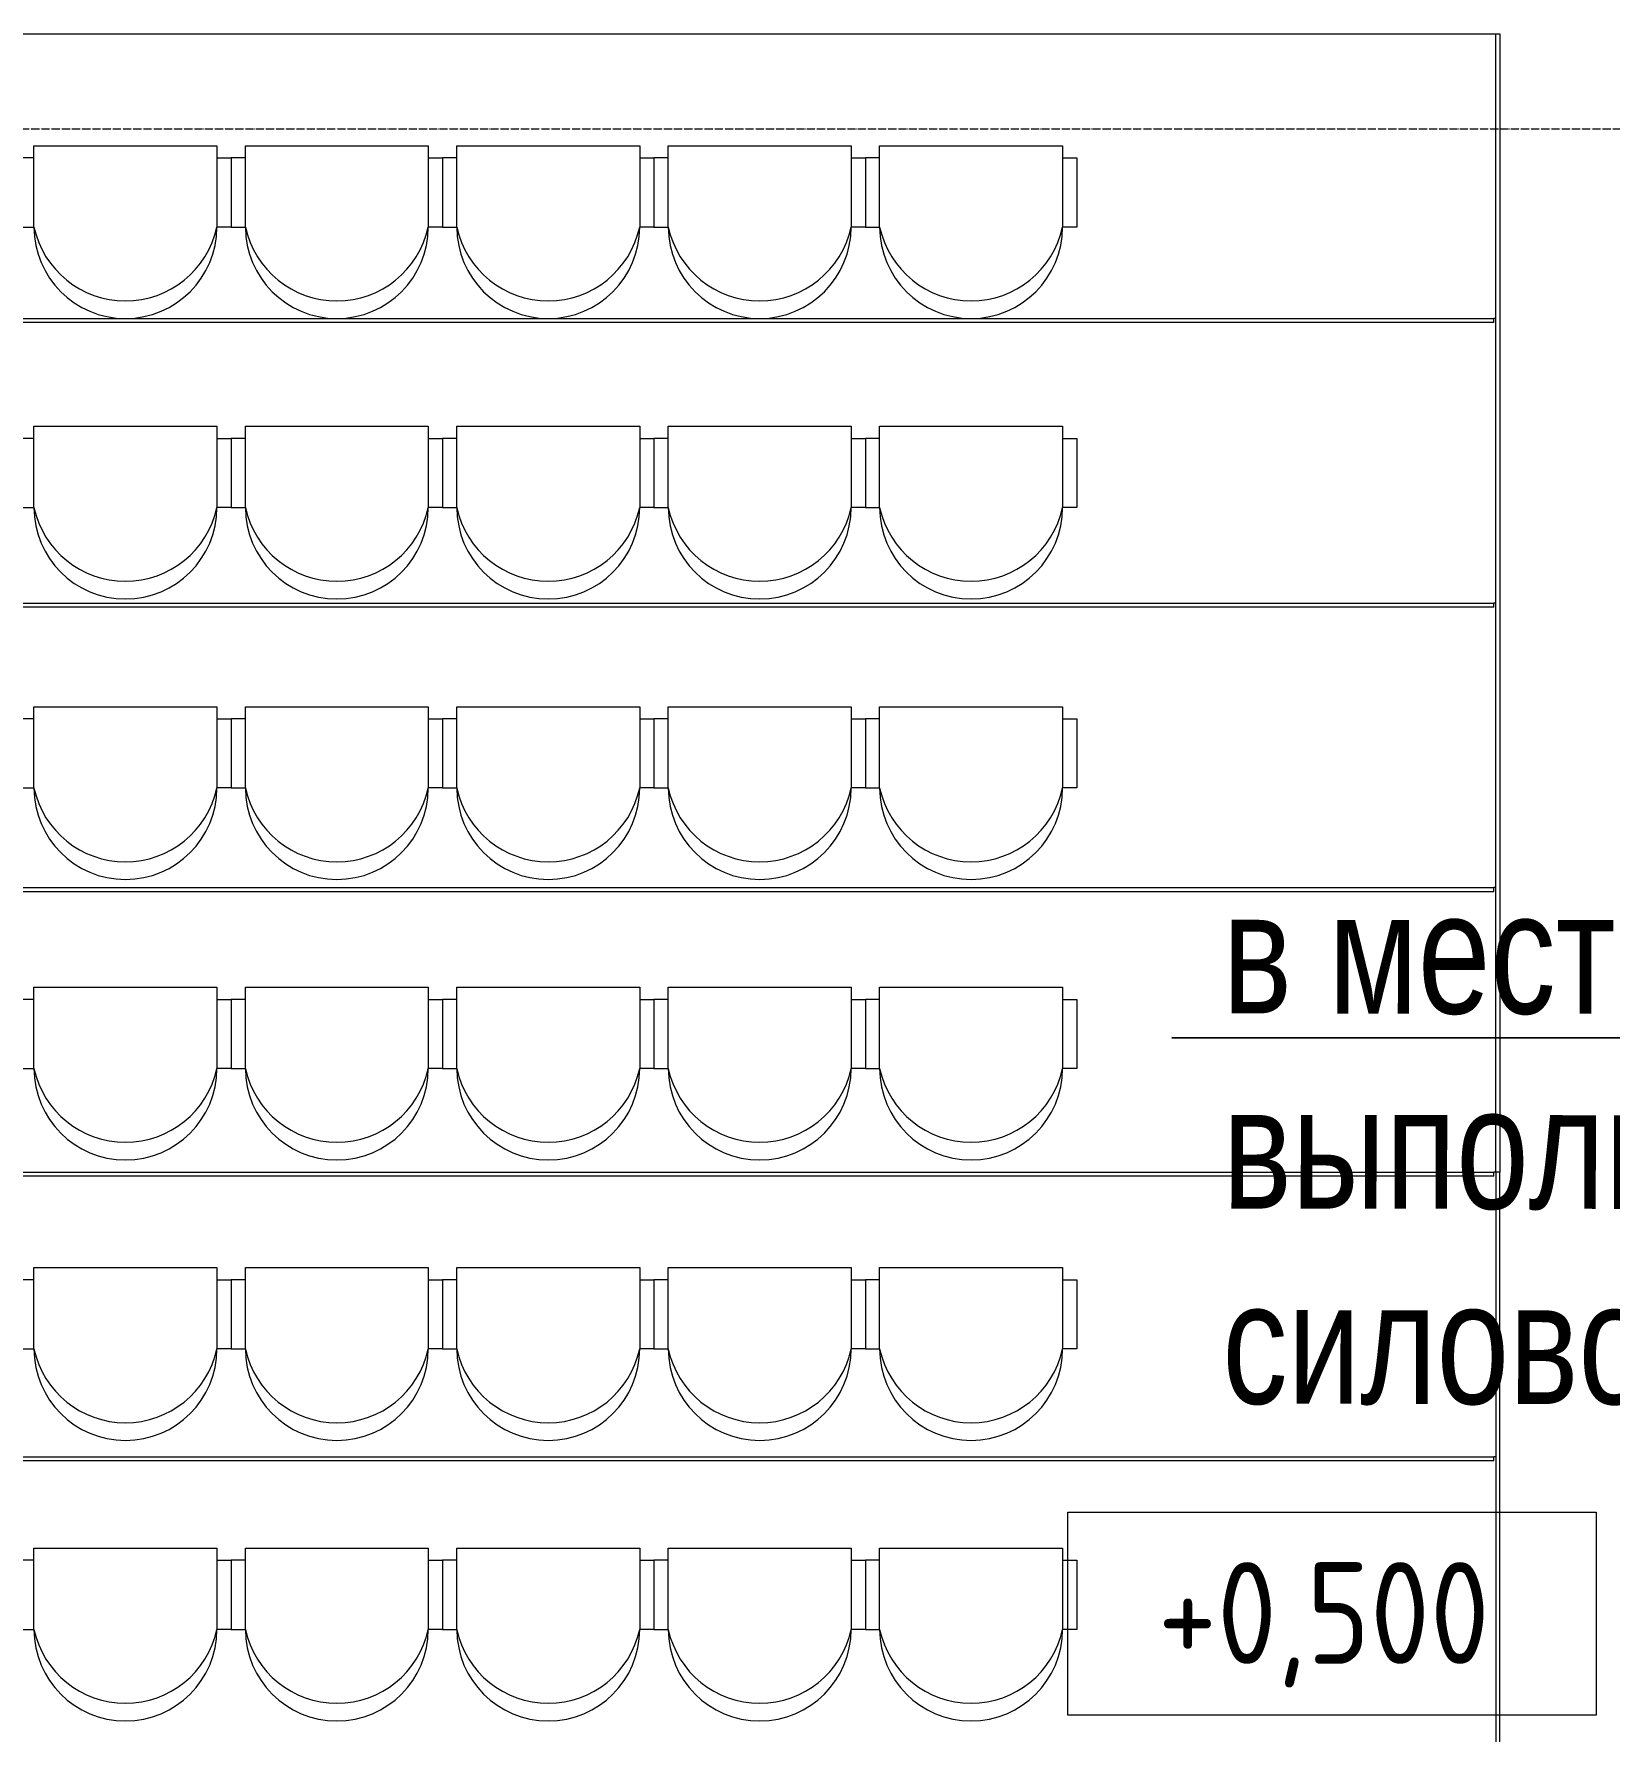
# Model space of a CAD drawing. Header units: millimetres. Extents: x 0 to 351840, y -132678 to 32417.
# Drawn here: x 321177 to 325052, y -39429 to -35254 of the extents above; entities that cross this region are included whole.
import ezdxf
from ezdxf import colors
from ezdxf.entities.mleader import LeaderData, LeaderLine
from ezdxf.math import Vec2, Vec3

# ---------------------------------------------------------------- set-up
doc = ezdxf.new("R2010")
doc.units = ezdxf.units.MM
doc.linetypes.add('BI_линия_сетки', pattern=[25, 20, -2.5, 0, -2.5])
for name, color, linetype, lineweight in [('E-CABL-TRAY-IDEN', 7, 'Continuous', 9), ('Аннотация', 7, 'Continuous', 9), ('Оси', 7, 'Continuous', 9), ('Отметки', 7, 'Continuous', 9), ('Перекрытие', 7, 'Continuous', 18), ('Стены наружные', 7, 'Continuous', 18), ('Стены отделка', 7, 'Continuous', 18)]:
    doc.layers.add(name, color=color, linetype=linetype, lineweight=lineweight)
doc.layers.add('Линии', color=7, linetype='Continuous', lineweight=9, true_color=0x00a600)
doc.styles.add('GOST Common_1', font='GOST Common.ttf', dxfattribs={"width": 0.9, "height": 250})
doc.styles.add('новый', font='Шрифт GOST2304A.ttf', dxfattribs={"width": 0.8, "height": 250})

# ---------------------------------------------------------------- blocks, each defined once
blk = doc.blocks.new('_DotSmall')
at = {"color": 0, "linetype": 'ByBlock', "const_width": 0.5}
blk.add_lwpolyline([(-0.0625, 0, 1), (0.0625, 0, 1)], format="xyb", close=True, dxfattribs=at)
blk = doc.blocks.new('Высотные отметки - _обозначение_высотная_отметка_рамка-5887-01 Этаж__0_000___Отделочный_')
at = {"layer": 'Аннотация', "color": 9}
for p, q in [((-6.5, 0), (-6.5, 5)), ((-6.5, 5), (6.5, 5)), ((6.5, 5), (6.5, 0)), ((6.5, 0), (-6.5, 0))]:
    blk.add_line(p, q, dxfattribs=at)
blk = doc.blocks.new('A$C13a22a9d')
at = {"layer": 'Линии', "color": 9, "lineweight": 18}
for p, q in [((21743.6, 13828.8), (21708.6, 13828.8)), ((21743.6, 13858.8), (22193.7, 13858.8)), ((21743.6, 13658.8), (21743.6, 13858.8)), ((22193.7, 13858.8), (22193.7, 13658.8)), ((22193.7, 13828.8), (22228.7, 13828.8)), ((22228.7, 13828.8), (22228.7, 13658.8)), ((22228.7, 13828.8), (22228.7, 13658.8)), ((22263.7, 13828.8), (22228.7, 13828.8)), ((22263.7, 13858.8), (22713.7, 13858.8)), ((22263.7, 13658.8), (22263.7, 13858.8)), ((22713.7, 13858.8), (22713.7, 13658.8)), ((22713.7, 13828.8), (22748.7, 13828.8)), ((22748.7, 13828.8), (22748.7, 13658.8)), ((22748.7, 13828.8), (22748.7, 13658.8)), ((22783.7, 13828.8), (22748.7, 13828.8)), ((22783.7, 13858.8), (23233.8, 13858.8)), ((22783.7, 13658.8), (22783.7, 13858.8)), ((23233.8, 13858.8), (23233.8, 13658.8)), ((23233.8, 13828.8), (23268.8, 13828.8)), ((23268.8, 13828.8), (23268.8, 13658.8)), ((23268.8, 13828.8), (23268.8, 13658.8)), ((23303.8, 13828.8), (23268.8, 13828.8)), ((23303.8, 13858.8), (23753.9, 13858.8)), ((23303.8, 13658.8), (23303.8, 13858.8)), ((23753.9, 13858.8), (23753.9, 13658.8)), ((23753.9, 13828.8), (23788.9, 13828.8)), ((23788.9, 13828.8), (23788.9, 13658.8)), ((23788.9, 13828.8), (23788.9, 13658.8)), ((23823.9, 13828.8), (23788.9, 13828.8)), ((23823.9, 13858.8), (24274, 13858.8)), ((23823.9, 13658.8), (23823.9, 13858.8)), ((24274, 13858.8), (24274, 13658.8)), ((24274, 13828.8), (24309, 13828.8)), ((24309, 13828.8), (24309, 13658.8)), ((21708.6, 13658.8), (21743.6, 13658.8)), ((22228.7, 13658.8), (22193.7, 13658.8)), ((22228.7, 13658.8), (22263.7, 13658.8)), ((22748.7, 13658.8), (22713.7, 13658.8)), ((22748.7, 13658.8), (22783.7, 13658.8)), ((23268.8, 13658.8), (23233.8, 13658.8)), ((23268.8, 13658.8), (23303.8, 13658.8)), ((23788.9, 13658.8), (23753.9, 13658.8)), ((23788.9, 13658.8), (23823.9, 13658.8)), ((24309, 13658.8), (24274, 13658.8)), ((21743.6, 13168.8), (22193.7, 13168.8)), ((21743.6, 12968.8), (21743.6, 13168.8)), ((22193.7, 13168.8), (22193.7, 12968.8)), ((22263.7, 13168.8), (22713.7, 13168.8)), ((22263.7, 12968.8), (22263.7, 13168.8)), ((22713.7, 13168.8), (22713.7, 12968.8)), ((22783.7, 13168.8), (23233.8, 13168.8)), ((22783.7, 12968.8), (22783.7, 13168.8)), ((23233.8, 13168.8), (23233.8, 12968.8)), ((23303.8, 13168.8), (23753.9, 13168.8)), ((23303.8, 12968.8), (23303.8, 13168.8)), ((23753.9, 13168.8), (23753.9, 12968.8)), ((23823.9, 13168.8), (24274, 13168.8)), ((23823.9, 12968.8), (23823.9, 13168.8)), ((24274, 13168.8), (24274, 12968.8)), ((21743.6, 13138.8), (21708.6, 13138.8)), ((22193.7, 13138.8), (22228.7, 13138.8)), ((22228.7, 13138.8), (22228.7, 12968.8)), ((22228.7, 13138.8), (22228.7, 12968.8)), ((22263.7, 13138.8), (22228.7, 13138.8)), ((22713.7, 13138.8), (22748.7, 13138.8)), ((22748.7, 13138.8), (22748.7, 12968.8)), ((22748.7, 13138.8), (22748.7, 12968.8)), ((22783.7, 13138.8), (22748.7, 13138.8)), ((23233.8, 13138.8), (23268.8, 13138.8)), ((23268.8, 13138.8), (23268.8, 12968.8)), ((23268.8, 13138.8), (23268.8, 12968.8)), ((23303.8, 13138.8), (23268.8, 13138.8)), ((23753.9, 13138.8), (23788.9, 13138.8)), ((23788.9, 13138.8), (23788.9, 12968.8)), ((23788.9, 13138.8), (23788.9, 12968.8)), ((23823.9, 13138.8), (23788.9, 13138.8)), ((24274, 13138.8), (24309, 13138.8)), ((24309, 13138.8), (24309, 12968.8)), ((21708.6, 12968.8), (21743.6, 12968.8)), ((22228.7, 12968.8), (22193.7, 12968.8)), ((22228.7, 12968.8), (22263.7, 12968.8)), ((22748.7, 12968.8), (22713.7, 12968.8)), ((22748.7, 12968.8), (22783.7, 12968.8)), ((23268.8, 12968.8), (23233.8, 12968.8)), ((23268.8, 12968.8), (23303.8, 12968.8)), ((23788.9, 12968.8), (23753.9, 12968.8)), ((23788.9, 12968.8), (23823.9, 12968.8)), ((24309, 12968.8), (24274, 12968.8)), ((21743.6, 12448.8), (21708.6, 12448.8)), ((21743.6, 12478.8), (22193.7, 12478.8)), ((21743.6, 12278.8), (21743.6, 12478.8)), ((22193.7, 12478.8), (22193.7, 12278.8)), ((22193.7, 12448.8), (22228.7, 12448.8)), ((22228.7, 12448.8), (22228.7, 12278.8)), ((22228.7, 12448.8), (22228.7, 12278.8)), ((22263.7, 12448.8), (22228.7, 12448.8)), ((22263.7, 12478.8), (22713.7, 12478.8)), ((22263.7, 12278.8), (22263.7, 12478.8)), ((22713.7, 12478.8), (22713.7, 12278.8)), ((22713.7, 12448.8), (22748.7, 12448.8)), ((22748.7, 12448.8), (22748.7, 12278.8)), ((22748.7, 12448.8), (22748.7, 12278.8)), ((22783.7, 12448.8), (22748.7, 12448.8)), ((22783.7, 12478.8), (23233.8, 12478.8)), ((22783.7, 12278.8), (22783.7, 12478.8)), ((23233.8, 12478.8), (23233.8, 12278.8)), ((23233.8, 12448.8), (23268.8, 12448.8)), ((23268.8, 12448.8), (23268.8, 12278.8)), ((23268.8, 12448.8), (23268.8, 12278.8)), ((23303.8, 12448.8), (23268.8, 12448.8)), ((23303.8, 12478.8), (23753.9, 12478.8)), ((23303.8, 12278.8), (23303.8, 12478.8)), ((23753.9, 12478.8), (23753.9, 12278.8)), ((23753.9, 12448.8), (23788.9, 12448.8)), ((23788.9, 12448.8), (23788.9, 12278.8)), ((23788.9, 12448.8), (23788.9, 12278.8)), ((23823.9, 12448.8), (23788.9, 12448.8)), ((23823.9, 12478.8), (24274, 12478.8)), ((23823.9, 12278.8), (23823.9, 12478.8)), ((24274, 12478.8), (24274, 12278.8)), ((24274, 12448.8), (24309, 12448.8)), ((24309, 12448.8), (24309, 12278.8)), ((21708.6, 12278.8), (21743.6, 12278.8)), ((22228.7, 12278.8), (22193.7, 12278.8)), ((22228.7, 12278.8), (22263.7, 12278.8)), ((22748.7, 12278.8), (22713.7, 12278.8)), ((22748.7, 12278.8), (22783.7, 12278.8)), ((23268.8, 12278.8), (23233.8, 12278.8)), ((23268.8, 12278.8), (23303.8, 12278.8)), ((23788.9, 12278.8), (23753.9, 12278.8)), ((23788.9, 12278.8), (23823.9, 12278.8)), ((24309, 12278.8), (24274, 12278.8)), ((21743.6, 11788.8), (22193.7, 11788.8)), ((21743.6, 11588.8), (21743.6, 11788.8)), ((22193.7, 11788.8), (22193.7, 11588.8)), ((22263.7, 11788.8), (22713.7, 11788.8)), ((22263.7, 11588.8), (22263.7, 11788.8)), ((22713.7, 11788.8), (22713.7, 11588.8)), ((22783.7, 11788.8), (23233.8, 11788.8)), ((22783.7, 11588.8), (22783.7, 11788.8)), ((23233.8, 11788.8), (23233.8, 11588.8)), ((23303.8, 11788.8), (23753.9, 11788.8)), ((23303.8, 11588.8), (23303.8, 11788.8)), ((23753.9, 11788.8), (23753.9, 11588.8)), ((23823.9, 11788.8), (24274, 11788.8)), ((23823.9, 11588.8), (23823.9, 11788.8)), ((24274, 11788.8), (24274, 11588.8)), ((21743.6, 11758.8), (21708.6, 11758.8)), ((22193.7, 11758.8), (22228.7, 11758.8)), ((22228.7, 11758.8), (22228.7, 11588.8)), ((22228.7, 11758.8), (22228.7, 11588.8)), ((22263.7, 11758.8), (22228.7, 11758.8)), ((22713.7, 11758.8), (22748.7, 11758.8)), ((22748.7, 11758.8), (22748.7, 11588.8)), ((22748.7, 11758.8), (22748.7, 11588.8)), ((22783.7, 11758.8), (22748.7, 11758.8)), ((23233.8, 11758.8), (23268.8, 11758.8)), ((23268.8, 11758.8), (23268.8, 11588.8)), ((23268.8, 11758.8), (23268.8, 11588.8)), ((23303.8, 11758.8), (23268.8, 11758.8)), ((23753.9, 11758.8), (23788.9, 11758.8)), ((23788.9, 11758.8), (23788.9, 11588.8)), ((23788.9, 11758.8), (23788.9, 11588.8)), ((23823.9, 11758.8), (23788.9, 11758.8)), ((24274, 11758.8), (24309, 11758.8)), ((24309, 11758.8), (24309, 11588.8)), ((21708.6, 11588.8), (21743.6, 11588.8)), ((22228.7, 11588.8), (22193.7, 11588.8)), ((22228.7, 11588.8), (22263.7, 11588.8)), ((22748.7, 11588.8), (22713.7, 11588.8)), ((22748.7, 11588.8), (22783.7, 11588.8)), ((23268.8, 11588.8), (23233.8, 11588.8)), ((23268.8, 11588.8), (23303.8, 11588.8)), ((23788.9, 11588.8), (23753.9, 11588.8)), ((23788.9, 11588.8), (23823.9, 11588.8)), ((24309, 11588.8), (24274, 11588.8)), ((21743.6, 11068.8), (21708.6, 11068.8)), ((21743.6, 11098.8), (22193.7, 11098.8)), ((21743.6, 10898.8), (21743.6, 11098.8)), ((22193.7, 11098.8), (22193.7, 10898.8)), ((22193.7, 11068.8), (22228.7, 11068.8)), ((22228.7, 11068.8), (22228.7, 10898.8)), ((22228.7, 11068.8), (22228.7, 10898.8)), ((22263.7, 11068.8), (22228.7, 11068.8)), ((22263.7, 11098.8), (22713.7, 11098.8)), ((22263.7, 10898.8), (22263.7, 11098.8)), ((22713.7, 11098.8), (22713.7, 10898.8)), ((22713.7, 11068.8), (22748.7, 11068.8)), ((22748.7, 11068.8), (22748.7, 10898.8)), ((22748.7, 11068.8), (22748.7, 10898.8)), ((22783.7, 11068.8), (22748.7, 11068.8)), ((22783.7, 11098.8), (23233.8, 11098.8)), ((22783.7, 10898.8), (22783.7, 11098.8)), ((23233.8, 11098.8), (23233.8, 10898.8)), ((23233.8, 11068.8), (23268.8, 11068.8)), ((23268.8, 11068.8), (23268.8, 10898.8)), ((23268.8, 11068.8), (23268.8, 10898.8)), ((23303.8, 11068.8), (23268.8, 11068.8)), ((23303.8, 11098.8), (23753.9, 11098.8)), ((23303.8, 10898.8), (23303.8, 11098.8)), ((23753.9, 11098.8), (23753.9, 10898.8)), ((23753.9, 11068.8), (23788.9, 11068.8)), ((23788.9, 11068.8), (23788.9, 10898.8)), ((23788.9, 11068.8), (23788.9, 10898.8)), ((23823.9, 11068.8), (23788.9, 11068.8)), ((23823.9, 11098.8), (24274, 11098.8)), ((23823.9, 10898.8), (23823.9, 11098.8)), ((24274, 11098.8), (24274, 10898.8)), ((24274, 11068.8), (24309, 11068.8)), ((24309, 11068.8), (24309, 10898.8)), ((21708.6, 10898.8), (21743.6, 10898.8)), ((22228.7, 10898.8), (22193.7, 10898.8)), ((22228.7, 10898.8), (22263.7, 10898.8)), ((22748.7, 10898.8), (22713.7, 10898.8)), ((22748.7, 10898.8), (22783.7, 10898.8)), ((23268.8, 10898.8), (23233.8, 10898.8)), ((23268.8, 10898.8), (23303.8, 10898.8)), ((23788.9, 10898.8), (23753.9, 10898.8)), ((23788.9, 10898.8), (23823.9, 10898.8)), ((24309, 10898.8), (24274, 10898.8)), ((21743.6, 10408.8), (22193.7, 10408.8)), ((21743.6, 10208.8), (21743.6, 10408.8)), ((22193.7, 10408.8), (22193.7, 10208.8)), ((22263.7, 10408.8), (22713.7, 10408.8)), ((22263.7, 10208.8), (22263.7, 10408.8)), ((22713.7, 10408.8), (22713.7, 10208.8)), ((22783.7, 10408.8), (23233.8, 10408.8)), ((22783.7, 10208.8), (22783.7, 10408.8)), ((23233.8, 10408.8), (23233.8, 10208.8)), ((23303.8, 10408.8), (23753.9, 10408.8)), ((23303.8, 10208.8), (23303.8, 10408.8)), ((23753.9, 10408.8), (23753.9, 10208.8)), ((23823.9, 10408.8), (24274, 10408.8)), ((23823.9, 10208.8), (23823.9, 10408.8)), ((24274, 10408.8), (24274, 10208.8)), ((21743.6, 10378.8), (21708.6, 10378.8)), ((22193.7, 10378.8), (22228.7, 10378.8)), ((22228.7, 10378.8), (22228.7, 10208.8)), ((22228.7, 10378.8), (22228.7, 10208.8)), ((22263.7, 10378.8), (22228.7, 10378.8)), ((22713.7, 10378.8), (22748.7, 10378.8)), ((22748.7, 10378.8), (22748.7, 10208.8)), ((22748.7, 10378.8), (22748.7, 10208.8)), ((22783.7, 10378.8), (22748.7, 10378.8)), ((23233.8, 10378.8), (23268.8, 10378.8)), ((23268.8, 10378.8), (23268.8, 10208.8)), ((23268.8, 10378.8), (23268.8, 10208.8)), ((23303.8, 10378.8), (23268.8, 10378.8)), ((23753.9, 10378.8), (23788.9, 10378.8)), ((23788.9, 10378.8), (23788.9, 10208.8)), ((23788.9, 10378.8), (23788.9, 10208.8)), ((23823.9, 10378.8), (23788.9, 10378.8)), ((24274, 10378.8), (24309, 10378.8)), ((24309, 10378.8), (24309, 10208.8)), ((21708.6, 10208.8), (21743.6, 10208.8)), ((22228.7, 10208.8), (22193.7, 10208.8)), ((22228.7, 10208.8), (22263.7, 10208.8)), ((22748.7, 10208.8), (22713.7, 10208.8)), ((22748.7, 10208.8), (22783.7, 10208.8)), ((23268.8, 10208.8), (23233.8, 10208.8)), ((23268.8, 10208.8), (23303.8, 10208.8)), ((23788.9, 10208.8), (23753.9, 10208.8)), ((23788.9, 10208.8), (23823.9, 10208.8)), ((24309, 10208.8), (24274, 10208.8))]:
    blk.add_line(p, q, dxfattribs=at)
for centre, radius, start, end in [((21968.6, 13707.4), 230.2, 192.1991, 347.8009), ((21968.6, 13658.8), 225, 180, 0), ((22488.7, 13707.4), 230.2, 192.1991, 347.8009), ((22488.7, 13658.8), 225, 180, 360), ((23008.8, 13707.4), 230.2, 192.1991, 347.8009), ((23008.8, 13658.8), 225, 180, 360), ((23528.9, 13707.4), 230.2, 192.1991, 347.8009), ((23528.9, 13658.8), 225, 180, 360), ((24049, 13707.4), 230.2, 192.1991, 347.8009), ((24049, 13658.8), 225, 180, 0), ((21968.6, 13017.4), 230.2, 192.1991, 347.8009), ((21968.6, 12968.8), 225, 180, 0), ((22488.7, 13017.4), 230.2, 192.1991, 347.8009), ((22488.7, 12968.8), 225, 180, 360), ((23008.8, 13017.4), 230.2, 192.1991, 347.8009), ((23008.8, 12968.8), 225, 180, 360), ((23528.9, 13017.4), 230.2, 192.1991, 347.8009), ((23528.9, 12968.8), 225, 180, 360), ((24049, 13017.4), 230.2, 192.1991, 347.8009), ((24049, 12968.8), 225, 180, 0), ((21968.6, 12327.4), 230.2, 192.1991, 347.8009), ((21968.6, 12278.8), 225, 180, 360), ((22488.7, 12327.4), 230.2, 192.1991, 347.8009), ((22488.7, 12278.8), 225, 180, 360), ((23008.8, 12327.4), 230.2, 192.1991, 347.8009), ((23008.8, 12278.8), 225, 180, 360), ((23528.9, 12327.4), 230.2, 192.1991, 347.8009), ((23528.9, 12278.8), 225, 180, 360), ((24049, 12327.4), 230.2, 192.1991, 347.8009), ((24049, 12278.8), 225, 180, 0), ((21968.6, 11637.4), 230.2, 192.1991, 347.8009), ((21968.6, 11588.8), 225, 180, 0), ((22488.7, 11637.4), 230.2, 192.1991, 347.8009), ((22488.7, 11588.8), 225, 180, 360), ((23008.8, 11637.4), 230.2, 192.1991, 347.8009), ((23008.8, 11588.8), 225, 180, 0), ((23528.9, 11637.4), 230.2, 192.1991, 347.8009), ((23528.9, 11588.8), 225, 180, 360), ((24049, 11637.4), 230.2, 192.1991, 347.8009), ((24049, 11588.8), 225, 180, 360), ((21968.6, 10947.4), 230.2, 192.1991, 347.8009), ((21968.6, 10898.8), 225, 180, 360), ((22488.7, 10947.4), 230.2, 192.1991, 347.8009), ((22488.7, 10898.8), 225, 180, 360), ((23008.8, 10947.4), 230.2, 192.1991, 347.8009), ((23008.8, 10898.8), 225, 180, 0), ((23528.9, 10947.4), 230.2, 192.1991, 347.8009), ((23528.9, 10898.8), 225, 180, 360), ((24049, 10947.4), 230.2, 192.1991, 347.8009), ((24049, 10898.8), 225, 180, 0), ((21968.6, 10257.4), 230.2, 192.1991, 347.8009), ((21968.6, 10208.8), 225, 180, 0), ((22488.7, 10257.4), 230.2, 192.1991, 347.8009), ((22488.7, 10208.8), 225, 180, 360), ((23008.8, 10257.4), 230.2, 192.1991, 347.8009), ((23008.8, 10208.8), 225, 180, 360), ((23528.9, 10257.4), 230.2, 192.1991, 347.8009), ((23528.9, 10208.8), 225, 180, 360), ((24049, 10257.4), 230.2, 192.1991, 347.8009), ((24049, 10208.8), 225, 180, 360)]:
    blk.add_arc(centre, radius, start, end, dxfattribs=at)
at = {"layer": 'Оси', "color": 9, "linetype": 'BI_линия_сетки'}
blk.add_line((-4869.1, 13900), (49050, 13900), dxfattribs=at)
at = {"layer": 'Перекрытие', "color": 9, "lineweight": 9}
for p, q in [((18077, 14133.7), (25340, 14133.7)), ((25340, 13433.7), (25335, 13433.7)), ((25340, 12733.7), (25335, 12733.7)), ((25340, 12033.7), (25335, 12033.7)), ((25340, 11333.7), (25335, 11333.7)), ((25340, 10633.7), (25335, 10633.7))]:
    blk.add_line(p, q, dxfattribs=at)
at = {"layer": 'Стены наружные', "color": 9}
for p, q in [((25340, 11333.7), (25340, 14133.7)), ((25340, 14133.7), (25350, 14133.7)), ((25350, 14133.7), (25350, 11333.7)), ((18077, 13433.7), (25335, 13433.7)), ((25335, 13423.7), (18077, 13423.7)), ((25335, 13423.7), (25335, 13433.7)), ((18077, 12733.7), (25335, 12733.7)), ((25335, 12723.7), (18077, 12723.7)), ((25335, 12723.7), (25335, 12733.7)), ((18077, 12033.7), (25335, 12033.7)), ((25335, 12023.7), (25335, 12033.7)), ((25335, 12023.7), (18077, 12023.7)), ((18077, 11333.7), (25335, 11333.7)), ((25335, 11323.7), (18077, 11323.7)), ((25335, 11323.7), (25335, 11333.7)), ((18077, 10633.7), (25335, 10633.7)), ((25335, 10623.7), (18077, 10623.7)), ((25335, 10623.7), (25335, 10633.7))]:
    blk.add_line(p, q, dxfattribs=at)
at = {"layer": 'Стены отделка', "color": 9, "lineweight": 9}
for p, q in [((25340, 11333.7), (25340, 7918)), ((25350, 11333.7), (25340, 11333.7)), ((25350, 7918), (25350, 11333.7))]:
    blk.add_line(p, q, dxfattribs=at)
at = {"layer": 'Отметки', "color": 9, "lineweight": 20, "xscale": 99.99999999999993, "yscale": 99.99999999999993, "zscale": 99.99999999999993}
blk.add_blockref('Высотные отметки - _обозначение_высотная_отметка_рамка-5887-01 Этаж__0_000___Отделочный_', (24936.8, 9997.6), dxfattribs=at)
at = {"layer": 'Отметки', "color": 9, "lineweight": 20, "insert": (24508.1, 10374.3), "char_height": 250, "width": 1028.823, "attachment_point": 1, "line_spacing_factor": 1.022761, "style": 'GOST Common_1'}
blk.add_mtext('+0,500', dxfattribs=at)

msp = doc.modelspace()

# ---------------------------------------------------------------- block references
msp.add_blockref('A$C13a22a9d', (299433.4, -49388.2))

# ---------------------------------------------------------------- leaders
at = {"layer": 'E-CABL-TRAY-IDEN', "color": 0}
ml = msp.add_multileader_mtext('Standard', dxfattribs=at)
ml.set_content('{\\C0;в местах пересечения с силовыми лотками выполнять опуск на 200мм от уровня силового лотка}', color=1, style='новый')
ml.set_leader_properties()
ml.set_arrow_properties(name='DOTSMALL')
ml.build(insert=Vec2(0, 0))
ml.multileader.update_dxf_attribs({"text_left_attachment_type": 6, "text_right_attachment_type": 6, "dogleg_length": 107.1, "arrow_head_size": 300})
ctx = ml.context
ctx.base_point, ctx.char_height, ctx.arrow_head_size, ctx.landing_gap_size, ctx.plane_origin, ctx.plane_x_axis, ctx.plane_y_axis = Vec3(324871, -37724.5), 300, 300, 10, Vec3(290999.9, -21866.5), Vec3(1, -0.000677), Vec3(0.000677, 1)
ctx.left_attachment, ctx.right_attachment = 6, 6
notes = []
notes.append((ctx, [(0, (1, 1, 0), (330860.9, -37728.5), (-1, 0.000677), 107.1, [(0, [(331645.6, -38556.3)], 0, [])])]))
ctx.mtext.insert, ctx.mtext.text_direction, ctx.mtext.rotation, ctx.mtext.width, ctx.mtext.defined_height, ctx.mtext.line_spacing_factor, ctx.mtext.line_spacing_style, ctx.mtext.flow_direction = Vec3(324101.2, -37364), Vec3(1, -0.000677), 6.282508, 6701.026, 388.8, 0.96, 2, 5
for ctx, leaders in notes:
    for number, flags, end, landing, length, lines in leaders:
        leader = LeaderData()
        leader.index, (leader.has_last_leader_line, leader.has_dogleg_vector, leader.attachment_direction) = number, flags
        leader.last_leader_point, leader.dogleg_vector, leader.dogleg_length = Vec3(end), Vec3(landing), length
        for number, points, colour, breaks in lines:
            line = LeaderLine()
            line.index, line.vertices, line.color, line.breaks = number, Vec3.list(points), colors.encode_raw_color(colour), breaks
            leader.lines.append(line)
        ctx.leaders.append(leader)

doc.saveas('drawing.dxf')
